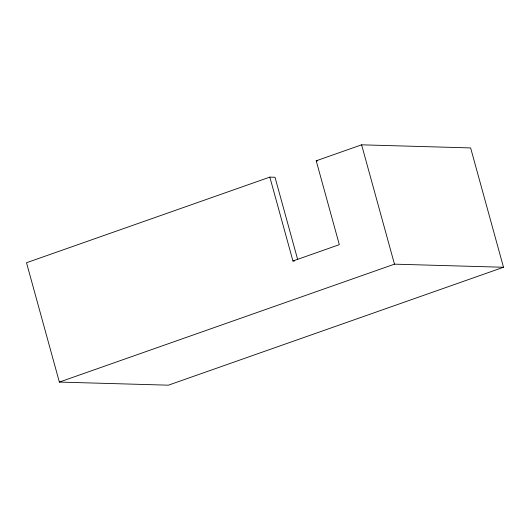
<?xml version="1.0" encoding="UTF-8"?>
<svg xmlns="http://www.w3.org/2000/svg" width="530" height="530" viewBox="0 0 530 530"><rect width="100%" height="100%" fill="white"/><g stroke="black" fill="none" stroke-linecap="round" stroke-linejoin="round"><path stroke-width="0.79" d="M269.836 177.119L26.5 262.741L59.373 382.077L168.394 385.177L503.5 267.259L470.627 147.923L361.606 144.822L316.218 160.795L339.319 244.661L292.938 260.985L269.836 177.119L275.01 177.265L297.674 259.548M59.373 382.077L394.472 264.159L503.5 267.259M316.218 160.795L317.695 160.835M292.938 260.985L294.415 261.025M361.606 144.822L394.472 264.159"/></g></svg>
